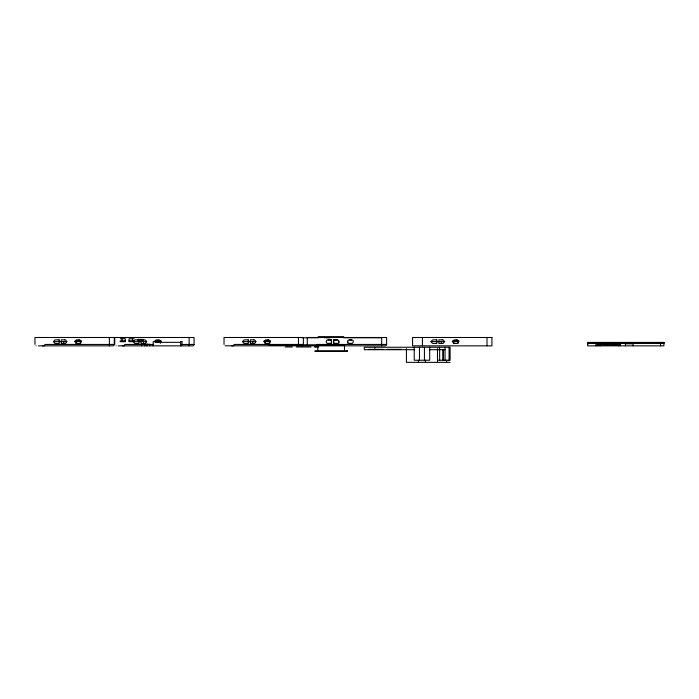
<?xml version="1.0" encoding="UTF-8"?>
<svg xmlns="http://www.w3.org/2000/svg" width="699" height="699" viewBox="0 0 699 699"><rect width="100%" height="100%" fill="white"/><g stroke="black" fill="none" stroke-linecap="round" stroke-linejoin="round"><path stroke-width="1.05" d="M141.679 344.441L141.679 345.848M318.159 336.656L343.786 336.656M301.846 337.774L318.7 337.774M324.589 337.774L329.972 337.774M343.681 337.774L381.182 337.774M120.342 338.727L125.322 338.727L125.322 340.832M134.103 338.727L129.114 338.727L128.974 341.671L146.79 341.636M137.886 339.426L143.225 339.426M138.952 339.845L135.51 339.845A1.826 1.826 0 0 0 133.797 341.051M141.058 339.845L144.501 339.845A1.826 1.826 0 0 1 146.327 341.671A1.826 1.826 0 0 1 144.501 343.497L141.058 343.497L141.058 341.671M328.058 339.985L331.361 339.985L331.361 343.358L328.058 343.358M337.04 339.985L333.746 339.985L333.746 343.358L337.04 343.358M349.474 339.985L351.44 339.985M74.994 340.937L81.434 340.937M128.974 340.832L134.243 340.832L134.243 341.671M154.767 340.937L161.216 340.937M264.073 340.937L270.513 340.937M452.629 340.937L459.077 340.937M53.526 341.636L67.017 341.636M74.618 341.636L81.136 341.636M160.91 341.636L153.195 341.636L153.195 345.848M242.605 341.636L256.096 341.636M263.698 341.636L270.216 341.636M430.532 341.636L444.651 341.636M452.253 341.636L458.771 341.636M180.578 342.335L156.008 342.335L156.008 341.636M349.474 343.358L351.44 343.358M587.876 343.812L588.392 343.812M597.304 343.812L620.127 343.812L620.03 345.848M44.78 344.441L114.287 344.441L114.287 337.495L34.95 337.495L34.95 344.441M124.562 344.441L153.623 344.441M181.618 344.441L194.06 344.441L194.06 337.495L114.732 337.495L114.732 344.441M233.859 344.441L303.366 344.441L303.366 337.495L224.029 337.495L224.029 344.441M317.101 344.441L386.608 344.441L386.608 337.495L307.272 337.495L307.272 344.441M596.894 344.729L605.177 344.729L605.177 343.812M605.78 344.729L620.572 344.729M268.145 344.799L344.887 344.799M116.13 345.848L116.156 345.848M225.087 345.804L385.21 345.848A1.407 1.407 0 0 0 386.608 344.441M318.7 346.424L314.567 346.424L314.567 346.992L318.7 346.992M285.358 346.992L292.383 346.992M296.245 346.992L310.985 346.992M368.522 349.36L369.928 349.36M370.278 349.36L371.685 349.36M372.034 349.36L373.441 349.36M375.896 349.36L382.912 349.36M386.774 349.36L401.523 349.36M414.708 349.71L364.31 349.71L364.31 347.254L450.104 347.254L450.104 360.238L437.469 360.238M429.195 349.71L445.045 349.71M450.104 362.344L406.434 362.344L406.434 348.661M118.227 345.848L192.662 345.848A1.407 1.407 0 0 0 194.06 344.441M38.445 345.848L112.88 345.848A1.407 1.407 0 0 0 114.287 344.441M314.926 345.848L317.101 345.804M231.675 345.848L233.859 345.804M122.377 345.848L124.562 345.804M42.595 345.848L44.78 345.804M663.91 343.462L663.91 345.848L587.667 345.848L587.667 343.462M660.538 342.405L660.538 345.848M633.154 345.848L633.154 343.812L625.439 343.812L625.439 345.848M620.301 343.812L620.301 344.729M619.987 343.812L619.987 344.729M618.362 343.812L618.414 345.848M617.663 343.812L617.663 344.729M616.815 343.812L616.815 344.729M615.802 343.812L615.802 344.729M614.203 343.812L614.203 344.729M613.504 343.812L613.504 344.729M612.289 343.812L612.289 344.729M612.149 343.812L612.149 344.729M608.584 343.812L608.584 344.729M607.868 343.812L607.868 344.729M607.676 343.812L607.676 344.729M606.985 343.812L606.985 344.729M606.618 343.812L606.618 344.729M605.972 343.812L605.972 344.729M604.198 343.812L604.198 344.729M604.128 343.812L604.128 344.729M603.141 343.812L603.141 344.729M600.511 343.812L600.511 344.729M600.161 343.812L600.161 345.848M597.846 343.812L597.846 345.848M597.531 343.812L597.531 344.729M595.95 342.405L595.95 345.848M487.011 337.495L487.011 345.848M458.221 341.636L458.221 343.043M453.8 341.636L453.8 343.602M449.073 347.254L449.073 360.238M446.591 360.238L446.591 362.344M445.045 347.254L445.045 360.238M443.201 349.71L443.201 360.238M443.079 349.71L443.079 360.238M441.375 341.636L441.375 343.392M439.645 348.661L439.645 360.238M439.435 347.254L439.435 349.71M437.469 348.661L437.469 362.344M429.684 347.254L429.684 360.238L414.219 360.238L414.219 347.254M425.464 360.238L425.464 362.344M424.433 347.254L424.433 360.238M422.414 337.495L422.414 345.848M419.47 347.254L419.47 360.238M418.439 360.238L418.439 362.344M381.698 337.495L381.698 345.848M374.839 347.254L374.839 349.71M347.648 341.182L347.648 343.148M344.485 345.69L344.485 350.767M338.866 341.182L338.866 343.148M317.809 345.69L317.809 350.767M317.407 346.424L317.407 346.992M317.128 346.424L317.128 346.992M315.197 346.424L315.197 346.992M298.447 337.495L298.447 345.848M269.665 341.636L269.665 343.602M265.244 341.636L265.244 343.602M252.82 341.636L252.82 343.392M189.149 337.495L189.149 345.848M160.368 341.636L160.368 343.043M149.682 345.848L149.682 344.301L144.772 344.301L144.702 345.848M147.576 344.301L147.576 345.009M147.061 344.301L147.061 345.009M146.947 344.301L146.947 345.848M143.513 341.636L143.513 343.392M143.365 341.671L143.365 340.832L137.747 340.832L137.747 341.671M141.539 339.426L141.539 340.832M139.573 339.426L139.573 340.832M138.952 341.671L138.952 343.497L135.51 343.497A1.826 1.826 0 0 1 133.71 341.357M132.417 338.727L132.417 340.832M122.019 338.727L122.019 340.832M109.367 337.495L109.367 345.848M80.586 341.636L80.586 343.602M76.165 341.636L76.165 343.602M63.731 341.636L63.731 343.392M155.213 342.3A1.826 1.826 0 0 1 156.925 339.845L158.891 339.845A1.826 1.826 0 0 1 160.289 342.842M303.366 344.441A1.407 1.407 0 0 1 301.959 345.848M491.921 337.495L412.585 337.495L412.585 345.848L491.921 345.848L491.921 337.495M59.17 339.845L55.728 339.845A1.826 1.826 0 0 0 53.91 341.671A1.826 1.826 0 0 0 55.728 343.497L59.17 343.497L59.17 339.845M64.719 339.845L61.276 339.845L61.276 343.497L64.719 343.497A1.826 1.826 0 0 0 66.545 341.671A1.826 1.826 0 0 0 64.719 339.845M79.109 339.845L77.143 339.845A1.826 1.826 0 0 0 75.317 341.671A1.826 1.826 0 0 0 77.143 343.497L79.109 343.497A1.826 1.826 0 0 0 80.935 341.671A1.826 1.826 0 0 0 79.109 339.845M248.25 339.845L244.816 339.845A1.826 1.826 0 0 0 242.99 341.671A1.826 1.826 0 0 0 244.816 343.497L248.25 343.497L248.25 339.845M253.798 339.845L250.356 339.845L250.356 343.497L253.798 343.497A1.826 1.826 0 0 0 255.624 341.671A1.826 1.826 0 0 0 253.798 339.845M268.189 339.845L266.223 339.845A1.826 1.826 0 0 0 264.397 341.671A1.826 1.826 0 0 0 266.223 343.497L268.189 343.497A1.826 1.826 0 0 0 270.015 341.671A1.826 1.826 0 0 0 268.189 339.845M331.501 339.845L328.058 339.845A1.826 1.826 0 0 0 326.232 341.671A1.826 1.826 0 0 0 328.058 343.497L331.501 343.497L331.501 339.845M337.04 339.845L333.606 339.845L333.606 343.497L337.04 343.497A1.826 1.826 0 0 0 338.866 341.671A1.826 1.826 0 0 0 337.04 339.845M351.44 339.845L349.474 339.845A1.826 1.826 0 0 0 347.648 341.671A1.826 1.826 0 0 0 349.474 343.497L351.44 343.497A1.826 1.826 0 0 0 353.266 341.671A1.826 1.826 0 0 0 351.44 339.845M436.814 339.845L433.371 339.845A1.826 1.826 0 0 0 431.545 341.671A1.826 1.826 0 0 0 433.371 343.497L436.814 343.497L436.814 339.845M442.353 339.845L438.92 339.845L438.92 343.497L442.353 343.497A1.826 1.826 0 0 0 444.18 341.671A1.826 1.826 0 0 0 442.353 339.845M456.753 339.845L454.787 339.845A1.826 1.826 0 0 0 452.961 341.671A1.826 1.826 0 0 0 454.787 343.497L456.753 343.497A1.826 1.826 0 0 0 458.57 341.671A1.826 1.826 0 0 0 456.753 339.845M125.462 340.832L120.202 340.832L120.202 341.671L125.462 341.671L125.462 340.832M181.985 341.636L180.578 341.636L180.578 345.848A1.407 1.407 0 0 0 181.985 344.441L181.985 341.636M664.05 342.405L587.527 342.405L587.544 343.462L664.05 343.462L664.05 342.405M36.086 345.804L36.016 345.804M347.298 350.767L314.996 350.767L314.996 351.466L347.298 351.466L347.298 350.767"/></g></svg>
